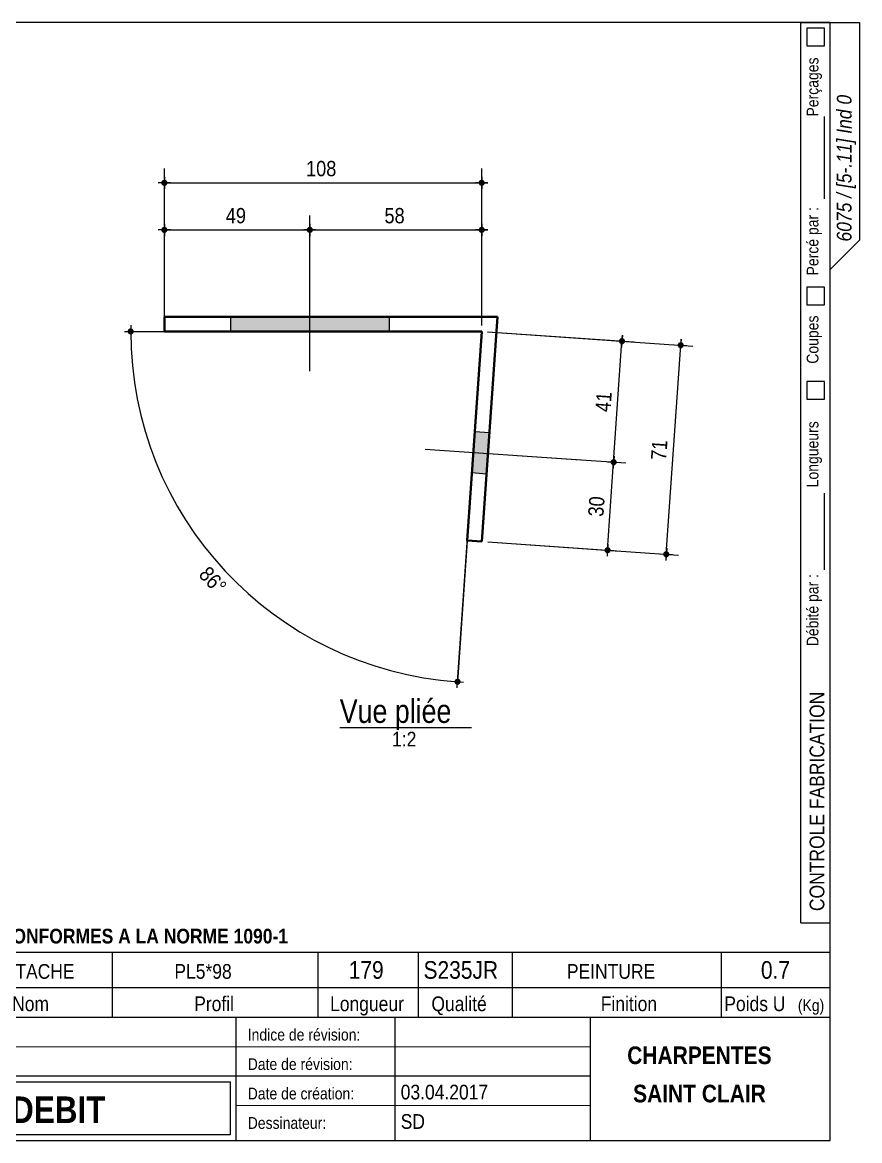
# Model space of a CAD drawing. Header units: millimetres. Extents: x 2 to 287, y 5 to 195.
# Drawn here: x 144.7 to 287, y 5 to 195 of the extents above; entities that cross this region are included whole.
import ezdxf

# ---------------------------------------------------------------- set-up
doc = ezdxf.new("R2010")
doc.units = ezdxf.units.MM
for name, color, linetype, lineweight in [('Autre type objet', 1, 'Continuous', 0), ('Boulon', 7, 'Continuous', 0), ('Cotation', 7, 'Continuous', 0), ('Feuille dessin', 5, 'Continuous', 0), ('Piece', 2, 'Continuous', 0)]:
    doc.layers.add(name, color=color, linetype=linetype, lineweight=lineweight)
doc.styles.add('ARIAL', font='ARIAL.TTF')
doc.styles.add('ARIAL_BOLD', font='ARIALBD.TTF')
doc.styles.add('ARIAL_ITALIC', font='ARIALI.TTF')
doc.styles.add('COMIC_SANS_MS', font='COMIC.TTF')

# ---------------------------------------------------------------- blocks, each defined once
blk = doc.blocks.new('*A4')
at = {"layer": 'Boulon'}
blk.add_hatch(color=256, dxfattribs=at).paths.add_polyline_path([(180.06, 142.49), (180.06, 144.99), (207.06, 144.99), (207.06, 142.49)], flags=17)
blk.add_hatch(color=256, dxfattribs=at).paths.add_polyline_path([(180.06, 142.49), (180.06, 144.99), (207.06, 144.99), (207.06, 142.49)], flags=17)
at = {"layer": 'Boulon', "linetype": 'Continuous', "lineweight": 0}
for p, q in [((193.56, 135.74), (193.56, 159.74)), ((193.56, 135.74), (193.56, 159.74)), ((180.06, 144.99), (180.06, 142.49)), ((180.06, 144.99), (180.06, 142.49)), ((207.06, 144.99), (207.06, 142.49)), ((207.06, 144.99), (207.06, 142.49))]:
    blk.add_line(p, q, dxfattribs=at)
blk = doc.blocks.new('*A5')
at = {"layer": 'Boulon'}
blk.add_hatch(color=256, dxfattribs=at).paths.add_polyline_path([(221.59, 125.42), (224.09, 125.25), (223.6, 118.26), (221.11, 118.44)], flags=17)
blk.add_hatch(color=256, dxfattribs=at).paths.add_polyline_path([(221.59, 125.42), (224.09, 125.25), (223.6, 118.26), (221.11, 118.44)], flags=17)
at = {"layer": 'Boulon', "linetype": 'Continuous', "lineweight": 0}
for p, q in [((224.09, 125.25), (221.59, 125.42)), ((224.09, 125.25), (221.59, 125.42)), ((213.18, 122.49), (239.62, 120.67)), ((213.18, 122.49), (239.62, 120.67)), ((223.6, 118.26), (221.11, 118.44)), ((223.6, 118.26), (221.11, 118.44))]:
    blk.add_line(p, q, dxfattribs=at)
blk = doc.blocks.new('*A6')
at = {"layer": 'Piece', "color": 2, "linetype": 'Continuous', "lineweight": 40}
for p, q in [((225.450473, 144.990249), (168.831592, 144.990249)), ((168.831592, 144.990249), (168.831592, 142.490249)), ((222.81162, 106.791935), (225.450473, 144.990249)), ((222.771807, 142.490249), (168.831592, 142.490249)), ((220.317565, 106.964232), (222.771807, 142.490249)), ((222.81162, 106.791935), (220.317565, 106.964232))]:
    blk.add_line(p, q, dxfattribs=at)
blk = doc.blocks.new('*A7')
at = {"layer": 'Feuille dessin', "linetype": 'Continuous', "lineweight": 0}
for p, q in [((282, 195), (5, 195)), ((5, 195), (5, 5)), ((282, 5), (282, 195)), ((5, 5), (282, 5))]:
    blk.add_line(p, q, dxfattribs=at)
at = {"layer": 'Feuille dessin', "style": 'ARIAL', "width": 0.85}
blk.add_text('Tekla Structures', height=2, rotation=90, dxfattribs=at).set_placement((4.5, 5.5))
blk = doc.blocks.new('*A9')
at = {"layer": 'Autre type objet', "linetype": 'Continuous', "lineweight": 0}
for p, q in [((277, 42), (277, 195)), ((277, 195), (287, 195)), ((278, 194), (278, 191)), ((281, 194), (278, 194)), ((281, 191), (281, 194)), ((282, 42), (282, 195)), ((287, 195), (287, 158)), ((278, 191), (281, 191)), ((281, 165), (281, 179)), ((287, 158), (282, 153)), ((278, 150), (278, 147)), ((281, 150), (278, 150)), ((281, 147), (281, 150)), ((278, 147), (281, 147)), ((278, 134), (278, 131)), ((281, 134), (278, 134)), ((281, 131), (281, 134)), ((278, 131), (281, 131)), ((281, 102), (281, 115)), ((277, 42), (282, 42))]:
    blk.add_line(p, q, dxfattribs=at)
at = {"layer": 'Autre type objet', "width": 0.85}
for s, height, style, p in [('Perçages', 2, 'ARIAL', (280, 179)), ('6075 / [5-.11] Ind 0', 2.5, 'ARIAL_ITALIC', (285.619109, 157.760245)), ('Percé par :', 2, 'ARIAL', (280, 152)), ('Coupes', 2, 'ARIAL', (280, 137)), ('Longueurs', 2, 'ARIAL', (280, 116)), ('Débité par :', 2, 'ARIAL', (280, 89)), ('CONTROLE FABRICATION', 2.5, 'ARIAL', (281, 44))]:
    blk.add_text(s, height=height, rotation=90, dxfattribs=dict(at, style=style)).set_placement(p)
blk = doc.blocks.new('*A10')
at = {"layer": 'Autre type objet', "linetype": 'Continuous', "lineweight": 0}
for p, q in [((92, 37), (282, 37)), ((92, 37), (92, 31)), ((92.51953, 36.5), (113.5, 36.5)), ((92.51953, 31.394341), (92.51953, 36.5)), ((113.5, 36.5), (113.5, 31.394341)), ((114.5, 31), (114.5, 37)), ((134.5, 31), (134.5, 37)), ((160, 31), (160, 37)), ((195, 31), (195, 37)), ((212, 31), (212, 37)), ((228, 31), (228, 37)), ((263.5, 31), (263.5, 37)), ((282, 31), (282, 37)), ((92, 31), (282, 31)), ((92, 31), (92, 5)), ((113.5, 31.394341), (92.51953, 31.394341)), ((114.5, 16), (114.5, 31)), ((134.5, 26), (134.5, 31)), ((160, 26), (160, 31)), ((195, 26), (195, 31)), ((212, 26), (212, 31)), ((228, 26), (228, 31)), ((263.5, 26), (263.5, 31)), ((282, 5), (282, 31)), ((92, 26), (282, 26)), ((181, 26), (181, 5)), ((208, 26), (208, 5)), ((241.262466, 5), (241.262466, 26)), ((92, 21), (241.327069, 20.935451)), ((92, 16), (181, 16)), ((181, 16), (241.297815, 16.021151)), ((93, 15), (180, 15)), ((93, 6), (93, 15)), ((180, 15), (180, 6)), ((181, 11), (241.217807, 10.969512)), ((180, 6), (93, 6)), ((92, 5), (282, 5))]:
    blk.add_line(p, q, dxfattribs=at)
at = {"layer": 'Autre type objet', "width": 0.85}
for s, height, style, p in [('TOLERANCES ESSENTIELLES CONFORMES A LA NORME 1090-1', 2.5, 'ARIAL_BOLD', (96.5, 38.5)), ('5-11', 3, 'ARIAL_BOLD', (98.285724, 32.540141)), ('3', 3, 'ARIAL', (120.389893, 32.5)), ('ATTACHE', 2.5, 'ARIAL', (139.718018, 32.5)), ('PL5*98', 2.5, 'ARIAL', (170.537964, 32.5)), ('179', 3, 'ARIAL', (200.165771, 32.5)), ('S235JR', 3, 'ARIAL', (212.880127, 32.5)), ('PEINTURE', 2.5, 'ARIAL', (237.24646, 32.5)), ('0.7', 3, 'ARIAL', (270.222412, 32.5)), ('Repère', 2.5, 'ARIAL', (96.112978, 27)), ('Qté', 2.5, 'ARIAL', (119, 27)), ('Nom', 2.5, 'ARIAL', (142.961426, 27)), ('Profil', 2.5, 'ARIAL', (173.903564, 27)), ('Longueur', 2.5, 'ARIAL', (197, 27)), ('Qualité', 2.5, 'ARIAL', (214.218018, 27)), ('Finition', 2.5, 'ARIAL', (243, 27)), ('Poids U', 2.5, 'ARIAL', (264, 27)), ('(Kg)', 2, 'ARIAL', (276.5, 27)), ('6075', 3.5, 'ARIAL', (115.5, 22)), ('N° Affaire:', 2, 'ARIAL', (93.640566, 22)), ('Indice de révision:', 2, 'ARIAL', (183, 22)), ('CHARPENTES', 3, 'ARIAL_BOLD', (247.5, 18)), ('Nom Affaire:', 2, 'ARIAL', (93.640566, 17.5)), ('GHD Bât N', 3.5, 'ARIAL', (115.5, 17)), ('Date de révision:', 2, 'ARIAL', (183, 17)), ('Date de création:', 2, 'ARIAL', (183, 12)), ('03.04.2017', 2.5, 'ARIAL', (209, 12)), ('SAINT CLAIR', 3, 'ARIAL_BOLD', (248.5, 11.5)), ('CROQUIS   DE  DEBIT', 4.5, 'ARIAL_BOLD', (103, 8)), ('SD', 2.5, 'ARIAL', (209, 7)), ('Dessinateur:', 2, 'ARIAL', (183, 7))]:
    blk.add_text(s, height=height, dxfattribs=dict(at, style=style)).set_placement(p)
blk = doc.blocks.new('*A25')
at = {"layer": 'Cotation'}
for points in [[(163.09, 141.97), (163.06, 141.97), (163.03, 141.98), (163.01, 141.98), (162.98, 141.99), (162.96, 141.99), (162.94, 142), (162.91, 142.01), (162.89, 142.02), (162.87, 142.03), (162.84, 142.04), (162.82, 142.06), (162.8, 142.07), (162.78, 142.09), (162.76, 142.1), (162.74, 142.12), (162.73, 142.14), (162.71, 142.16), (162.69, 142.18), (162.68, 142.2), (162.67, 142.22), (162.65, 142.25), (162.64, 142.27), (162.63, 142.29), (162.62, 142.32), (162.61, 142.34), (162.61, 142.36), (162.6, 142.39), (162.6, 142.41), (162.59, 142.44), (162.59, 142.46), (162.59, 142.49), (162.59, 142.52), (162.59, 142.54), (162.6, 142.57), (162.6, 142.59), (162.61, 142.62), (162.61, 142.64), (162.62, 142.67), (162.63, 142.69), (162.64, 142.71), (162.65, 142.74), (162.67, 142.76), (162.68, 142.78), (162.69, 142.8), (162.71, 142.82), (162.73, 142.84), (162.74, 142.86), (162.76, 142.88), (162.78, 142.89), (162.8, 142.91), (162.82, 142.92), (162.84, 142.94), (162.87, 142.95), (162.89, 142.96), (162.91, 142.97), (162.94, 142.98), (162.96, 142.99), (162.98, 142.99), (163.01, 143), (163.03, 143), (163.06, 143.01), (163.09, 143.01), (163.11, 143.01), (163.14, 143.01), (163.16, 143.01), (163.19, 143), (163.21, 143), (163.24, 142.99), (163.26, 142.99), (163.29, 142.98), (163.31, 142.97), (163.33, 142.96), (163.36, 142.95), (163.38, 142.94), (163.4, 142.92), (163.42, 142.91), (163.44, 142.89), (163.46, 142.88), (163.48, 142.86), (163.5, 142.84), (163.51, 142.82), (163.53, 142.8), (163.54, 142.78), (163.56, 142.76), (163.57, 142.74), (163.58, 142.71), (163.59, 142.69), (163.6, 142.67), (163.61, 142.64), (163.62, 142.62), (163.62, 142.59), (163.63, 142.57), (163.63, 142.54), (163.63, 142.52), (163.63, 142.49), (163.63, 142.46), (163.63, 142.44), (163.63, 142.41), (163.62, 142.39), (163.62, 142.36), (163.61, 142.34), (163.6, 142.32), (163.59, 142.29), (163.58, 142.27), (163.57, 142.25), (163.56, 142.22), (163.54, 142.2), (163.53, 142.18), (163.51, 142.16), (163.5, 142.14), (163.48, 142.12), (163.46, 142.1), (163.44, 142.09), (163.42, 142.07), (163.4, 142.06), (163.38, 142.04), (163.36, 142.03), (163.33, 142.02), (163.31, 142.01), (163.29, 142), (163.26, 141.99), (163.24, 141.99), (163.21, 141.98), (163.19, 141.98), (163.16, 141.97), (163.14, 141.97), (163.11, 141.97)], [(218.63, 82.45), (218.61, 82.45), (218.58, 82.46), (218.56, 82.46), (218.53, 82.47), (218.51, 82.47), (218.48, 82.48), (218.46, 82.49), (218.44, 82.5), (218.41, 82.51), (218.39, 82.53), (218.37, 82.54), (218.35, 82.55), (218.33, 82.57), (218.31, 82.59), (218.29, 82.6), (218.27, 82.62), (218.26, 82.64), (218.24, 82.66), (218.23, 82.68), (218.21, 82.7), (218.2, 82.73), (218.19, 82.75), (218.18, 82.77), (218.17, 82.8), (218.16, 82.82), (218.16, 82.85), (218.15, 82.87), (218.15, 82.9), (218.14, 82.92), (218.14, 82.95), (218.14, 82.97), (218.14, 83), (218.14, 83.02), (218.15, 83.05), (218.15, 83.07), (218.16, 83.1), (218.16, 83.12), (218.17, 83.15), (218.18, 83.17), (218.19, 83.19), (218.2, 83.22), (218.21, 83.24), (218.23, 83.26), (218.24, 83.28), (218.26, 83.3), (218.27, 83.32), (218.29, 83.34), (218.31, 83.36), (218.33, 83.37), (218.35, 83.39), (218.37, 83.4), (218.39, 83.42), (218.41, 83.43), (218.44, 83.44), (218.46, 83.45), (218.48, 83.46), (218.51, 83.47), (218.53, 83.48), (218.56, 83.48), (218.58, 83.49), (218.61, 83.49), (218.63, 83.49), (218.66, 83.49), (218.69, 83.49), (218.71, 83.49), (218.74, 83.49), (218.76, 83.48), (218.79, 83.48), (218.81, 83.47), (218.84, 83.46), (218.86, 83.45), (218.88, 83.44), (218.91, 83.43), (218.93, 83.42), (218.95, 83.4), (218.97, 83.39), (218.99, 83.37), (219.01, 83.36), (219.03, 83.34), (219.05, 83.32), (219.06, 83.3), (219.08, 83.28), (219.09, 83.26), (219.11, 83.24), (219.12, 83.22), (219.13, 83.19), (219.14, 83.17), (219.15, 83.15), (219.16, 83.12), (219.16, 83.1), (219.17, 83.07), (219.17, 83.05), (219.18, 83.02), (219.18, 83), (219.18, 82.97), (219.18, 82.95), (219.18, 82.92), (219.17, 82.9), (219.17, 82.87), (219.16, 82.85), (219.16, 82.82), (219.15, 82.8), (219.14, 82.77), (219.13, 82.75), (219.12, 82.73), (219.11, 82.7), (219.09, 82.68), (219.08, 82.66), (219.06, 82.64), (219.05, 82.62), (219.03, 82.6), (219.01, 82.59), (218.99, 82.57), (218.97, 82.55), (218.95, 82.54), (218.93, 82.53), (218.91, 82.51), (218.88, 82.5), (218.86, 82.49), (218.84, 82.48), (218.81, 82.47), (218.79, 82.47), (218.76, 82.46), (218.74, 82.46), (218.71, 82.45), (218.69, 82.45), (218.66, 82.45)]]:
    blk.add_hatch(color=256, dxfattribs=at).paths.add_polyline_path(points, flags=17)
at = {"layer": 'Cotation', "linetype": 'Continuous', "lineweight": 0}
for p, q in [((163.11, 143.53), (163.11, 141.45)), ((162.07, 142.49), (164.15, 142.49)), ((163.11, 142.49), (222.77, 142.49)), ((218.66, 82.97), (222.77, 142.49)), ((222.7, 141.49), (218.66, 82.97)), ((218.59, 81.93), (218.73, 84.01)), ((217.62, 83.04), (219.7, 82.9))]:
    blk.add_line(p, q, dxfattribs=at)
blk.add_arc((222.77, 142.49), 59.66, 180, 266.0481, dxfattribs=at)
at = {"layer": 'Cotation'}
for p in [(163.11, 142.49), (218.66, 82.97)]:
    blk.add_point(p, dxfattribs=at)
at = {"layer": 'Cotation', "style": 'ARIAL', "width": 0.85}
blk.add_text('86°', height=2.6, rotation=-46.9768, dxfattribs=at).set_placement((174.52, 101.04))
blk = doc.blocks.new('*A26')
at = {"layer": 'Cotation'}
for points in [[(256.56, 139.63), (256.54, 139.64), (256.51, 139.64), (256.49, 139.64), (256.46, 139.65), (256.44, 139.66), (256.41, 139.66), (256.39, 139.67), (256.37, 139.68), (256.34, 139.7), (256.32, 139.71), (256.3, 139.72), (256.28, 139.74), (256.26, 139.75), (256.24, 139.77), (256.22, 139.79), (256.2, 139.8), (256.19, 139.82), (256.17, 139.84), (256.16, 139.87), (256.14, 139.89), (256.13, 139.91), (256.12, 139.93), (256.11, 139.96), (256.1, 139.98), (256.09, 140), (256.08, 140.03), (256.08, 140.05), (256.07, 140.08), (256.07, 140.1), (256.07, 140.13), (256.07, 140.15), (256.07, 140.18), (256.07, 140.21), (256.07, 140.23), (256.08, 140.26), (256.08, 140.28), (256.09, 140.3), (256.1, 140.33), (256.11, 140.35), (256.12, 140.38), (256.13, 140.4), (256.14, 140.42), (256.16, 140.44), (256.17, 140.46), (256.19, 140.48), (256.2, 140.5), (256.22, 140.52), (256.24, 140.54), (256.26, 140.56), (256.28, 140.57), (256.3, 140.59), (256.32, 140.6), (256.34, 140.61), (256.37, 140.62), (256.39, 140.63), (256.41, 140.64), (256.44, 140.65), (256.46, 140.66), (256.49, 140.66), (256.51, 140.67), (256.54, 140.67), (256.56, 140.67), (256.59, 140.67), (256.61, 140.67), (256.64, 140.67), (256.67, 140.67), (256.69, 140.66), (256.72, 140.66), (256.74, 140.65), (256.76, 140.64), (256.79, 140.63), (256.81, 140.62), (256.83, 140.61), (256.86, 140.6), (256.88, 140.59), (256.9, 140.57), (256.92, 140.56), (256.94, 140.54), (256.96, 140.52), (256.97, 140.5), (256.99, 140.48), (257.01, 140.46), (257.02, 140.44), (257.04, 140.42), (257.05, 140.4), (257.06, 140.38), (257.07, 140.35), (257.08, 140.33), (257.09, 140.3), (257.09, 140.28), (257.1, 140.26), (257.1, 140.23), (257.11, 140.21), (257.11, 140.18), (257.11, 140.15), (257.11, 140.13), (257.11, 140.1), (257.1, 140.08), (257.1, 140.05), (257.09, 140.03), (257.09, 140), (257.08, 139.98), (257.07, 139.96), (257.06, 139.93), (257.05, 139.91), (257.04, 139.89), (257.02, 139.87), (257.01, 139.84), (256.99, 139.82), (256.97, 139.8), (256.96, 139.79), (256.94, 139.77), (256.92, 139.75), (256.9, 139.74), (256.88, 139.72), (256.86, 139.71), (256.83, 139.7), (256.81, 139.68), (256.79, 139.67), (256.76, 139.66), (256.74, 139.66), (256.72, 139.65), (256.69, 139.64), (256.67, 139.64), (256.64, 139.64), (256.61, 139.63), (256.59, 139.63)], [(254.11, 104.11), (254.08, 104.11), (254.06, 104.11), (254.03, 104.12), (254.01, 104.12), (253.98, 104.13), (253.96, 104.14), (253.94, 104.15), (253.91, 104.16), (253.89, 104.17), (253.87, 104.18), (253.85, 104.2), (253.83, 104.21), (253.81, 104.23), (253.79, 104.24), (253.77, 104.26), (253.75, 104.28), (253.73, 104.3), (253.72, 104.32), (253.7, 104.34), (253.69, 104.36), (253.68, 104.38), (253.66, 104.41), (253.65, 104.43), (253.65, 104.45), (253.64, 104.48), (253.63, 104.5), (253.63, 104.53), (253.62, 104.55), (253.62, 104.58), (253.62, 104.6), (253.62, 104.63), (253.62, 104.65), (253.62, 104.68), (253.62, 104.7), (253.63, 104.73), (253.63, 104.75), (253.64, 104.78), (253.65, 104.8), (253.65, 104.83), (253.66, 104.85), (253.68, 104.87), (253.69, 104.9), (253.7, 104.92), (253.72, 104.94), (253.73, 104.96), (253.75, 104.98), (253.77, 105), (253.79, 105.01), (253.81, 105.03), (253.83, 105.05), (253.85, 105.06), (253.87, 105.07), (253.89, 105.09), (253.91, 105.1), (253.94, 105.11), (253.96, 105.12), (253.98, 105.13), (254.01, 105.13), (254.03, 105.14), (254.06, 105.14), (254.08, 105.15), (254.11, 105.15), (254.14, 105.15), (254.16, 105.15), (254.19, 105.15), (254.21, 105.14), (254.24, 105.14), (254.26, 105.13), (254.29, 105.13), (254.31, 105.12), (254.33, 105.11), (254.36, 105.1), (254.38, 105.09), (254.4, 105.07), (254.42, 105.06), (254.44, 105.05), (254.46, 105.03), (254.48, 105.01), (254.5, 105), (254.52, 104.98), (254.54, 104.96), (254.55, 104.94), (254.57, 104.92), (254.58, 104.9), (254.59, 104.87), (254.61, 104.85), (254.62, 104.83), (254.62, 104.8), (254.63, 104.78), (254.64, 104.75), (254.65, 104.73), (254.65, 104.7), (254.65, 104.68), (254.65, 104.65), (254.66, 104.63), (254.65, 104.6), (254.65, 104.58), (254.65, 104.55), (254.65, 104.53), (254.64, 104.5), (254.63, 104.48), (254.62, 104.45), (254.62, 104.43), (254.61, 104.41), (254.59, 104.38), (254.58, 104.36), (254.57, 104.34), (254.55, 104.32), (254.54, 104.3), (254.52, 104.28), (254.5, 104.26), (254.48, 104.24), (254.46, 104.23), (254.44, 104.21), (254.42, 104.2), (254.4, 104.18), (254.38, 104.17), (254.36, 104.16), (254.33, 104.15), (254.31, 104.14), (254.29, 104.13), (254.26, 104.12), (254.24, 104.12), (254.21, 104.11), (254.19, 104.11), (254.16, 104.11), (254.14, 104.11)]]:
    blk.add_hatch(color=256, dxfattribs=at).paths.add_polyline_path(points, flags=17)
at = {"layer": 'Cotation', "linetype": 'Continuous', "lineweight": 0}
for p, q in [((223.77, 142.42), (258.66, 140.01)), ((256.66, 141.19), (256.52, 139.12)), ((256.59, 140.15), (256.66, 141.19)), ((254.14, 104.63), (256.59, 140.15)), ((255.55, 140.23), (257.63, 140.08)), ((223.81, 106.72), (256.21, 104.48)), ((253.1, 104.7), (255.17, 104.56)), ((254.21, 105.67), (254.06, 103.59)), ((254.14, 104.63), (254.06, 103.59))]:
    blk.add_line(p, q, dxfattribs=at)
at = {"layer": 'Cotation'}
for p in [(256.59, 140.15), (254.14, 104.63)]:
    blk.add_point(p, dxfattribs=at)
at = {"layer": 'Cotation', "style": 'ARIAL', "width": 0.85}
blk.add_text('71', height=2.6, rotation=86.0468, dxfattribs=at).set_placement((254.11, 120.54))
blk = doc.blocks.new('*A27')
at = {"layer": 'Cotation'}
for points in [[(245.17, 119.76), (245.14, 119.76), (245.12, 119.77), (245.09, 119.77), (245.07, 119.78), (245.04, 119.78), (245.02, 119.79), (244.99, 119.8), (244.97, 119.81), (244.95, 119.82), (244.93, 119.83), (244.9, 119.85), (244.88, 119.86), (244.86, 119.88), (244.84, 119.9), (244.82, 119.91), (244.81, 119.93), (244.79, 119.95), (244.77, 119.97), (244.76, 119.99), (244.75, 120.01), (244.73, 120.04), (244.72, 120.06), (244.71, 120.08), (244.7, 120.11), (244.69, 120.13), (244.69, 120.15), (244.68, 120.18), (244.68, 120.2), (244.68, 120.23), (244.67, 120.25), (244.67, 120.28), (244.67, 120.31), (244.68, 120.33), (244.68, 120.36), (244.68, 120.38), (244.69, 120.41), (244.69, 120.43), (244.7, 120.46), (244.71, 120.48), (244.72, 120.5), (244.73, 120.53), (244.75, 120.55), (244.76, 120.57), (244.77, 120.59), (244.79, 120.61), (244.81, 120.63), (244.82, 120.65), (244.84, 120.67), (244.86, 120.68), (244.88, 120.7), (244.9, 120.71), (244.93, 120.73), (244.95, 120.74), (244.97, 120.75), (244.99, 120.76), (245.02, 120.77), (245.04, 120.78), (245.07, 120.78), (245.09, 120.79), (245.12, 120.79), (245.14, 120.8), (245.17, 120.8), (245.19, 120.8), (245.22, 120.8), (245.24, 120.8), (245.27, 120.79), (245.29, 120.79), (245.32, 120.78), (245.34, 120.78), (245.37, 120.77), (245.39, 120.76), (245.41, 120.75), (245.44, 120.74), (245.46, 120.73), (245.48, 120.71), (245.5, 120.7), (245.52, 120.68), (245.54, 120.67), (245.56, 120.65), (245.58, 120.63), (245.59, 120.61), (245.61, 120.59), (245.62, 120.57), (245.64, 120.55), (245.65, 120.53), (245.66, 120.5), (245.67, 120.48), (245.68, 120.46), (245.69, 120.43), (245.7, 120.41), (245.7, 120.38), (245.71, 120.36), (245.71, 120.33), (245.71, 120.31), (245.71, 120.28), (245.71, 120.25), (245.71, 120.23), (245.71, 120.2), (245.7, 120.18), (245.7, 120.15), (245.69, 120.13), (245.68, 120.11), (245.67, 120.08), (245.66, 120.06), (245.65, 120.04), (245.64, 120.01), (245.62, 119.99), (245.61, 119.97), (245.59, 119.95), (245.58, 119.93), (245.56, 119.91), (245.54, 119.9), (245.52, 119.88), (245.5, 119.86), (245.48, 119.85), (245.46, 119.83), (245.44, 119.82), (245.41, 119.81), (245.39, 119.8), (245.37, 119.79), (245.34, 119.78), (245.32, 119.78), (245.29, 119.77), (245.27, 119.77), (245.24, 119.76), (245.22, 119.76), (245.19, 119.76)], [(244.13, 104.8), (244.11, 104.8), (244.08, 104.8), (244.06, 104.81), (244.03, 104.81), (244.01, 104.82), (243.98, 104.83), (243.96, 104.84), (243.94, 104.85), (243.91, 104.86), (243.89, 104.87), (243.87, 104.88), (243.85, 104.9), (243.83, 104.92), (243.81, 104.93), (243.79, 104.95), (243.77, 104.97), (243.76, 104.99), (243.74, 105.01), (243.73, 105.03), (243.71, 105.05), (243.7, 105.07), (243.69, 105.09), (243.68, 105.12), (243.67, 105.14), (243.66, 105.17), (243.65, 105.19), (243.65, 105.22), (243.64, 105.24), (243.64, 105.27), (243.64, 105.29), (243.64, 105.32), (243.64, 105.34), (243.64, 105.37), (243.64, 105.39), (243.65, 105.42), (243.65, 105.44), (243.66, 105.47), (243.67, 105.49), (243.68, 105.52), (243.69, 105.54), (243.7, 105.56), (243.71, 105.58), (243.73, 105.61), (243.74, 105.63), (243.76, 105.65), (243.77, 105.67), (243.79, 105.68), (243.81, 105.7), (243.83, 105.72), (243.85, 105.73), (243.87, 105.75), (243.89, 105.76), (243.91, 105.78), (243.94, 105.79), (243.96, 105.8), (243.98, 105.81), (244.01, 105.81), (244.03, 105.82), (244.06, 105.83), (244.08, 105.83), (244.11, 105.83), (244.13, 105.84), (244.16, 105.84), (244.18, 105.84), (244.21, 105.83), (244.24, 105.83), (244.26, 105.83), (244.29, 105.82), (244.31, 105.81), (244.33, 105.81), (244.36, 105.8), (244.38, 105.79), (244.4, 105.78), (244.43, 105.76), (244.45, 105.75), (244.47, 105.73), (244.49, 105.72), (244.51, 105.7), (244.53, 105.68), (244.54, 105.67), (244.56, 105.65), (244.58, 105.63), (244.59, 105.61), (244.6, 105.58), (244.62, 105.56), (244.63, 105.54), (244.64, 105.52), (244.65, 105.49), (244.66, 105.47), (244.66, 105.44), (244.67, 105.42), (244.67, 105.39), (244.68, 105.37), (244.68, 105.34), (244.68, 105.32), (244.68, 105.29), (244.68, 105.27), (244.67, 105.24), (244.67, 105.22), (244.66, 105.19), (244.66, 105.17), (244.65, 105.14), (244.64, 105.12), (244.63, 105.09), (244.62, 105.07), (244.6, 105.05), (244.59, 105.03), (244.58, 105.01), (244.56, 104.99), (244.54, 104.97), (244.53, 104.95), (244.51, 104.93), (244.49, 104.92), (244.47, 104.9), (244.45, 104.88), (244.43, 104.87), (244.4, 104.86), (244.38, 104.85), (244.36, 104.84), (244.33, 104.83), (244.31, 104.82), (244.29, 104.81), (244.26, 104.81), (244.24, 104.8), (244.21, 104.8), (244.18, 104.8), (244.16, 104.8)]]:
    blk.add_hatch(color=256, dxfattribs=at).paths.add_polyline_path(points, flags=17)
at = {"layer": 'Cotation', "linetype": 'Continuous', "lineweight": 0}
for p, q in [((228.82, 121.41), (247.27, 120.14)), ((244.16, 120.35), (246.23, 120.21)), ((244.16, 105.32), (245.19, 120.28)), ((245.26, 121.32), (245.12, 119.24)), ((245.19, 120.28), (245.26, 121.32)), ((223.81, 106.72), (246.23, 105.17)), ((243.12, 105.39), (245.2, 105.25)), ((244.23, 106.35), (244.09, 104.28)), ((244.16, 105.32), (244.09, 104.28))]:
    blk.add_line(p, q, dxfattribs=at)
at = {"layer": 'Cotation'}
for p in [(245.19, 120.28), (244.16, 105.32)]:
    blk.add_point(p, dxfattribs=at)
at = {"layer": 'Cotation', "style": 'ARIAL', "width": 0.85}
blk.add_text('30', height=2.6, rotation=86.0468, dxfattribs=at).set_placement((243.43, 110.95))
blk = doc.blocks.new('*A28')
at = {"layer": 'Cotation'}
for points in [[(246.59, 140.32), (246.56, 140.33), (246.54, 140.33), (246.51, 140.33), (246.49, 140.34), (246.46, 140.35), (246.44, 140.35), (246.41, 140.36), (246.39, 140.37), (246.37, 140.38), (246.35, 140.4), (246.32, 140.41), (246.3, 140.43), (246.28, 140.44), (246.26, 140.46), (246.25, 140.48), (246.23, 140.49), (246.21, 140.51), (246.2, 140.53), (246.18, 140.55), (246.17, 140.58), (246.15, 140.6), (246.14, 140.62), (246.13, 140.64), (246.12, 140.67), (246.12, 140.69), (246.11, 140.72), (246.1, 140.74), (246.1, 140.77), (246.1, 140.79), (246.09, 140.82), (246.09, 140.84), (246.09, 140.87), (246.1, 140.89), (246.1, 140.92), (246.1, 140.94), (246.11, 140.97), (246.12, 140.99), (246.12, 141.02), (246.13, 141.04), (246.14, 141.07), (246.15, 141.09), (246.17, 141.11), (246.18, 141.13), (246.2, 141.15), (246.21, 141.17), (246.23, 141.19), (246.25, 141.21), (246.26, 141.23), (246.28, 141.25), (246.3, 141.26), (246.32, 141.28), (246.35, 141.29), (246.37, 141.3), (246.39, 141.31), (246.41, 141.32), (246.44, 141.33), (246.46, 141.34), (246.49, 141.35), (246.51, 141.35), (246.54, 141.36), (246.56, 141.36), (246.59, 141.36), (246.61, 141.36), (246.64, 141.36), (246.66, 141.36), (246.69, 141.36), (246.71, 141.35), (246.74, 141.35), (246.76, 141.34), (246.79, 141.33), (246.81, 141.32), (246.84, 141.31), (246.86, 141.3), (246.88, 141.29), (246.9, 141.28), (246.92, 141.26), (246.94, 141.25), (246.96, 141.23), (246.98, 141.21), (247, 141.19), (247.02, 141.17), (247.03, 141.15), (247.05, 141.13), (247.06, 141.11), (247.07, 141.09), (247.08, 141.07), (247.09, 141.04), (247.1, 141.02), (247.11, 140.99), (247.12, 140.97), (247.12, 140.94), (247.13, 140.92), (247.13, 140.89), (247.13, 140.87), (247.13, 140.84), (247.13, 140.82), (247.13, 140.79), (247.13, 140.77), (247.12, 140.74), (247.12, 140.72), (247.11, 140.69), (247.1, 140.67), (247.09, 140.64), (247.08, 140.62), (247.07, 140.6), (247.06, 140.58), (247.05, 140.55), (247.03, 140.53), (247.02, 140.51), (247, 140.49), (246.98, 140.48), (246.96, 140.46), (246.94, 140.44), (246.92, 140.43), (246.9, 140.41), (246.88, 140.4), (246.86, 140.38), (246.84, 140.37), (246.81, 140.36), (246.79, 140.35), (246.76, 140.35), (246.74, 140.34), (246.71, 140.33), (246.69, 140.33), (246.66, 140.33), (246.64, 140.32), (246.61, 140.32)], [(245.17, 119.76), (245.14, 119.76), (245.12, 119.77), (245.09, 119.77), (245.07, 119.78), (245.04, 119.78), (245.02, 119.79), (244.99, 119.8), (244.97, 119.81), (244.95, 119.82), (244.93, 119.83), (244.9, 119.85), (244.88, 119.86), (244.86, 119.88), (244.84, 119.9), (244.82, 119.91), (244.81, 119.93), (244.79, 119.95), (244.77, 119.97), (244.76, 119.99), (244.75, 120.01), (244.73, 120.04), (244.72, 120.06), (244.71, 120.08), (244.7, 120.11), (244.69, 120.13), (244.69, 120.15), (244.68, 120.18), (244.68, 120.2), (244.68, 120.23), (244.67, 120.25), (244.67, 120.28), (244.67, 120.31), (244.68, 120.33), (244.68, 120.36), (244.68, 120.38), (244.69, 120.41), (244.69, 120.43), (244.7, 120.46), (244.71, 120.48), (244.72, 120.5), (244.73, 120.53), (244.75, 120.55), (244.76, 120.57), (244.77, 120.59), (244.79, 120.61), (244.81, 120.63), (244.82, 120.65), (244.84, 120.67), (244.86, 120.68), (244.88, 120.7), (244.9, 120.71), (244.93, 120.73), (244.95, 120.74), (244.97, 120.75), (244.99, 120.76), (245.02, 120.77), (245.04, 120.78), (245.07, 120.78), (245.09, 120.79), (245.12, 120.79), (245.14, 120.8), (245.17, 120.8), (245.19, 120.8), (245.22, 120.8), (245.24, 120.8), (245.27, 120.79), (245.29, 120.79), (245.32, 120.78), (245.34, 120.78), (245.37, 120.77), (245.39, 120.76), (245.41, 120.75), (245.44, 120.74), (245.46, 120.73), (245.48, 120.71), (245.5, 120.7), (245.52, 120.68), (245.54, 120.67), (245.56, 120.65), (245.58, 120.63), (245.59, 120.61), (245.61, 120.59), (245.62, 120.57), (245.64, 120.55), (245.65, 120.53), (245.66, 120.5), (245.67, 120.48), (245.68, 120.46), (245.69, 120.43), (245.7, 120.41), (245.7, 120.38), (245.71, 120.36), (245.71, 120.33), (245.71, 120.31), (245.71, 120.28), (245.71, 120.25), (245.71, 120.23), (245.71, 120.2), (245.7, 120.18), (245.7, 120.15), (245.69, 120.13), (245.68, 120.11), (245.67, 120.08), (245.66, 120.06), (245.65, 120.04), (245.64, 120.01), (245.62, 119.99), (245.61, 119.97), (245.59, 119.95), (245.58, 119.93), (245.56, 119.91), (245.54, 119.9), (245.52, 119.88), (245.5, 119.86), (245.48, 119.85), (245.46, 119.83), (245.44, 119.82), (245.41, 119.81), (245.39, 119.8), (245.37, 119.79), (245.34, 119.78), (245.32, 119.78), (245.29, 119.77), (245.27, 119.77), (245.24, 119.76), (245.22, 119.76), (245.19, 119.76)]]:
    blk.add_hatch(color=256, dxfattribs=at).paths.add_polyline_path(points, flags=17)
at = {"layer": 'Cotation', "linetype": 'Continuous', "lineweight": 0}
for p, q in [((223.77, 142.42), (248.69, 140.7)), ((245.19, 120.28), (246.61, 140.84)), ((245.58, 140.91), (247.65, 140.77)), ((246.68, 141.88), (246.54, 139.81)), ((246.61, 140.84), (246.68, 141.88)), ((228.82, 121.41), (247.27, 120.14)), ((244.16, 120.35), (246.23, 120.21)), ((245.26, 121.32), (245.12, 119.24)), ((245.19, 120.28), (245.12, 119.24))]:
    blk.add_line(p, q, dxfattribs=at)
at = {"layer": 'Cotation'}
for p in [(246.61, 140.84), (245.19, 120.28)]:
    blk.add_point(p, dxfattribs=at)
at = {"layer": 'Cotation', "style": 'ARIAL', "width": 0.85}
blk.add_text('41', height=2.6, rotation=86.0468, dxfattribs=at).set_placement((244.65, 128.72))
blk = doc.blocks.new('*A29')
at = {"layer": 'Cotation'}
for points in [[(168.81, 167.22), (168.78, 167.22), (168.76, 167.23), (168.73, 167.23), (168.71, 167.24), (168.68, 167.24), (168.66, 167.25), (168.63, 167.26), (168.61, 167.27), (168.59, 167.28), (168.56, 167.29), (168.54, 167.31), (168.52, 167.32), (168.5, 167.34), (168.48, 167.35), (168.46, 167.37), (168.45, 167.39), (168.43, 167.41), (168.41, 167.43), (168.4, 167.45), (168.39, 167.47), (168.37, 167.5), (168.36, 167.52), (168.35, 167.54), (168.34, 167.57), (168.33, 167.59), (168.33, 167.61), (168.32, 167.64), (168.32, 167.66), (168.31, 167.69), (168.31, 167.71), (168.31, 167.74), (168.31, 167.77), (168.31, 167.79), (168.32, 167.82), (168.32, 167.84), (168.33, 167.87), (168.33, 167.89), (168.34, 167.92), (168.35, 167.94), (168.36, 167.96), (168.37, 167.99), (168.39, 168.01), (168.4, 168.03), (168.41, 168.05), (168.43, 168.07), (168.45, 168.09), (168.46, 168.11), (168.48, 168.13), (168.5, 168.14), (168.52, 168.16), (168.54, 168.17), (168.56, 168.19), (168.59, 168.2), (168.61, 168.21), (168.63, 168.22), (168.66, 168.23), (168.68, 168.24), (168.71, 168.24), (168.73, 168.25), (168.76, 168.25), (168.78, 168.26), (168.81, 168.26), (168.83, 168.26), (168.86, 168.26), (168.88, 168.26), (168.91, 168.25), (168.93, 168.25), (168.96, 168.24), (168.98, 168.24), (169.01, 168.23), (169.03, 168.22), (169.05, 168.21), (169.08, 168.2), (169.1, 168.19), (169.12, 168.17), (169.14, 168.16), (169.16, 168.14), (169.18, 168.13), (169.2, 168.11), (169.22, 168.09), (169.23, 168.07), (169.25, 168.05), (169.26, 168.03), (169.28, 168.01), (169.29, 167.99), (169.3, 167.96), (169.31, 167.94), (169.32, 167.92), (169.33, 167.89), (169.34, 167.87), (169.34, 167.84), (169.35, 167.82), (169.35, 167.79), (169.35, 167.77), (169.35, 167.74), (169.35, 167.71), (169.35, 167.69), (169.35, 167.66), (169.34, 167.64), (169.34, 167.61), (169.33, 167.59), (169.32, 167.57), (169.31, 167.54), (169.3, 167.52), (169.29, 167.5), (169.28, 167.47), (169.26, 167.45), (169.25, 167.43), (169.23, 167.41), (169.22, 167.39), (169.2, 167.37), (169.18, 167.35), (169.16, 167.34), (169.14, 167.32), (169.12, 167.31), (169.1, 167.29), (169.08, 167.28), (169.05, 167.27), (169.03, 167.26), (169.01, 167.25), (168.98, 167.24), (168.96, 167.24), (168.93, 167.23), (168.91, 167.23), (168.88, 167.22), (168.86, 167.22), (168.83, 167.22)], [(222.75, 167.22), (222.72, 167.22), (222.7, 167.23), (222.67, 167.23), (222.65, 167.24), (222.62, 167.24), (222.6, 167.25), (222.57, 167.26), (222.55, 167.27), (222.53, 167.28), (222.5, 167.29), (222.48, 167.31), (222.46, 167.32), (222.44, 167.34), (222.42, 167.35), (222.4, 167.37), (222.39, 167.39), (222.37, 167.41), (222.35, 167.43), (222.34, 167.45), (222.33, 167.47), (222.31, 167.5), (222.3, 167.52), (222.29, 167.54), (222.28, 167.57), (222.27, 167.59), (222.27, 167.61), (222.26, 167.64), (222.26, 167.66), (222.25, 167.69), (222.25, 167.71), (222.25, 167.74), (222.25, 167.77), (222.25, 167.79), (222.26, 167.82), (222.26, 167.84), (222.27, 167.87), (222.27, 167.89), (222.28, 167.92), (222.29, 167.94), (222.3, 167.96), (222.31, 167.99), (222.33, 168.01), (222.34, 168.03), (222.35, 168.05), (222.37, 168.07), (222.39, 168.09), (222.4, 168.11), (222.42, 168.13), (222.44, 168.14), (222.46, 168.16), (222.48, 168.17), (222.5, 168.19), (222.53, 168.2), (222.55, 168.21), (222.57, 168.22), (222.6, 168.23), (222.62, 168.24), (222.65, 168.24), (222.67, 168.25), (222.7, 168.25), (222.72, 168.26), (222.75, 168.26), (222.77, 168.26), (222.8, 168.26), (222.82, 168.26), (222.85, 168.25), (222.87, 168.25), (222.9, 168.24), (222.92, 168.24), (222.95, 168.23), (222.97, 168.22), (222.99, 168.21), (223.02, 168.2), (223.04, 168.19), (223.06, 168.17), (223.08, 168.16), (223.1, 168.14), (223.12, 168.13), (223.14, 168.11), (223.16, 168.09), (223.17, 168.07), (223.19, 168.05), (223.2, 168.03), (223.22, 168.01), (223.23, 167.99), (223.24, 167.96), (223.25, 167.94), (223.26, 167.92), (223.27, 167.89), (223.28, 167.87), (223.28, 167.84), (223.29, 167.82), (223.29, 167.79), (223.29, 167.77), (223.29, 167.74), (223.29, 167.71), (223.29, 167.69), (223.29, 167.66), (223.28, 167.64), (223.28, 167.61), (223.27, 167.59), (223.26, 167.57), (223.25, 167.54), (223.24, 167.52), (223.23, 167.5), (223.22, 167.47), (223.2, 167.45), (223.19, 167.43), (223.17, 167.41), (223.16, 167.39), (223.14, 167.37), (223.12, 167.35), (223.1, 167.34), (223.08, 167.32), (223.06, 167.31), (223.04, 167.29), (223.02, 167.28), (222.99, 167.27), (222.97, 167.26), (222.95, 167.25), (222.92, 167.24), (222.9, 167.24), (222.87, 167.23), (222.85, 167.23), (222.82, 167.22), (222.8, 167.22), (222.77, 167.22)]]:
    blk.add_hatch(color=256, dxfattribs=at).paths.add_polyline_path(points, flags=17)
at = {"layer": 'Cotation', "linetype": 'Continuous', "lineweight": 0}
for p, q in [((168.83, 143.49), (168.83, 170.16)), ((222.77, 143.49), (222.77, 170.16)), ((169.87, 167.74), (167.79, 167.74)), ((168.83, 167.74), (167.79, 167.74)), ((168.83, 168.78), (168.83, 166.7)), ((168.83, 167.74), (222.77, 167.74)), ((223.81, 167.74), (221.73, 167.74)), ((222.77, 168.78), (222.77, 166.7)), ((222.77, 167.74), (223.81, 167.74))]:
    blk.add_line(p, q, dxfattribs=at)
at = {"layer": 'Cotation'}
for p in [(168.83, 167.74), (222.77, 167.74)]:
    blk.add_point(p, dxfattribs=at)
at = {"layer": 'Cotation', "style": 'ARIAL', "width": 0.85}
blk.add_text('108', height=2.6, dxfattribs=at).set_placement((192.91, 168.86))
blk = doc.blocks.new('*A30')
at = {"layer": 'Cotation'}
for points in [[(168.81, 159.22), (168.78, 159.22), (168.76, 159.23), (168.73, 159.23), (168.71, 159.24), (168.68, 159.24), (168.66, 159.25), (168.63, 159.26), (168.61, 159.27), (168.59, 159.28), (168.56, 159.29), (168.54, 159.31), (168.52, 159.32), (168.5, 159.34), (168.48, 159.35), (168.46, 159.37), (168.45, 159.39), (168.43, 159.41), (168.41, 159.43), (168.4, 159.45), (168.39, 159.47), (168.37, 159.5), (168.36, 159.52), (168.35, 159.54), (168.34, 159.57), (168.33, 159.59), (168.33, 159.61), (168.32, 159.64), (168.32, 159.66), (168.31, 159.69), (168.31, 159.71), (168.31, 159.74), (168.31, 159.77), (168.31, 159.79), (168.32, 159.82), (168.32, 159.84), (168.33, 159.87), (168.33, 159.89), (168.34, 159.92), (168.35, 159.94), (168.36, 159.96), (168.37, 159.99), (168.39, 160.01), (168.4, 160.03), (168.41, 160.05), (168.43, 160.07), (168.45, 160.09), (168.46, 160.11), (168.48, 160.13), (168.5, 160.14), (168.52, 160.16), (168.54, 160.17), (168.56, 160.19), (168.59, 160.2), (168.61, 160.21), (168.63, 160.22), (168.66, 160.23), (168.68, 160.24), (168.71, 160.24), (168.73, 160.25), (168.76, 160.25), (168.78, 160.26), (168.81, 160.26), (168.83, 160.26), (168.86, 160.26), (168.88, 160.26), (168.91, 160.25), (168.93, 160.25), (168.96, 160.24), (168.98, 160.24), (169.01, 160.23), (169.03, 160.22), (169.05, 160.21), (169.08, 160.2), (169.1, 160.19), (169.12, 160.17), (169.14, 160.16), (169.16, 160.14), (169.18, 160.13), (169.2, 160.11), (169.22, 160.09), (169.23, 160.07), (169.25, 160.05), (169.26, 160.03), (169.28, 160.01), (169.29, 159.99), (169.3, 159.96), (169.31, 159.94), (169.32, 159.92), (169.33, 159.89), (169.34, 159.87), (169.34, 159.84), (169.35, 159.82), (169.35, 159.79), (169.35, 159.77), (169.35, 159.74), (169.35, 159.71), (169.35, 159.69), (169.35, 159.66), (169.34, 159.64), (169.34, 159.61), (169.33, 159.59), (169.32, 159.57), (169.31, 159.54), (169.3, 159.52), (169.29, 159.5), (169.28, 159.47), (169.26, 159.45), (169.25, 159.43), (169.23, 159.41), (169.22, 159.39), (169.2, 159.37), (169.18, 159.35), (169.16, 159.34), (169.14, 159.32), (169.12, 159.31), (169.1, 159.29), (169.08, 159.28), (169.05, 159.27), (169.03, 159.26), (169.01, 159.25), (168.98, 159.24), (168.96, 159.24), (168.93, 159.23), (168.91, 159.23), (168.88, 159.22), (168.86, 159.22), (168.83, 159.22)], [(193.53, 159.22), (193.51, 159.22), (193.48, 159.23), (193.46, 159.23), (193.43, 159.24), (193.41, 159.24), (193.38, 159.25), (193.36, 159.26), (193.33, 159.27), (193.31, 159.28), (193.29, 159.29), (193.27, 159.31), (193.25, 159.32), (193.23, 159.34), (193.21, 159.35), (193.19, 159.37), (193.17, 159.39), (193.15, 159.41), (193.14, 159.43), (193.12, 159.45), (193.11, 159.47), (193.1, 159.5), (193.09, 159.52), (193.08, 159.54), (193.07, 159.57), (193.06, 159.59), (193.05, 159.61), (193.05, 159.64), (193.04, 159.66), (193.04, 159.69), (193.04, 159.71), (193.04, 159.74), (193.04, 159.77), (193.04, 159.79), (193.04, 159.82), (193.05, 159.84), (193.05, 159.87), (193.06, 159.89), (193.07, 159.92), (193.08, 159.94), (193.09, 159.96), (193.1, 159.99), (193.11, 160.01), (193.12, 160.03), (193.14, 160.05), (193.15, 160.07), (193.17, 160.09), (193.19, 160.11), (193.21, 160.13), (193.23, 160.14), (193.25, 160.16), (193.27, 160.17), (193.29, 160.19), (193.31, 160.2), (193.33, 160.21), (193.36, 160.22), (193.38, 160.23), (193.41, 160.24), (193.43, 160.24), (193.46, 160.25), (193.48, 160.25), (193.51, 160.26), (193.53, 160.26), (193.56, 160.26), (193.58, 160.26), (193.61, 160.26), (193.63, 160.25), (193.66, 160.25), (193.68, 160.24), (193.71, 160.24), (193.73, 160.23), (193.76, 160.22), (193.78, 160.21), (193.8, 160.2), (193.82, 160.19), (193.85, 160.17), (193.87, 160.16), (193.89, 160.14), (193.91, 160.13), (193.92, 160.11), (193.94, 160.09), (193.96, 160.07), (193.97, 160.05), (193.99, 160.03), (194, 160.01), (194.02, 159.99), (194.03, 159.96), (194.04, 159.94), (194.05, 159.92), (194.05, 159.89), (194.06, 159.87), (194.07, 159.84), (194.07, 159.82), (194.07, 159.79), (194.08, 159.77), (194.08, 159.74), (194.08, 159.71), (194.07, 159.69), (194.07, 159.66), (194.07, 159.64), (194.06, 159.61), (194.05, 159.59), (194.05, 159.57), (194.04, 159.54), (194.03, 159.52), (194.02, 159.5), (194, 159.47), (193.99, 159.45), (193.97, 159.43), (193.96, 159.41), (193.94, 159.39), (193.92, 159.37), (193.91, 159.35), (193.89, 159.34), (193.87, 159.32), (193.85, 159.31), (193.82, 159.29), (193.8, 159.28), (193.78, 159.27), (193.76, 159.26), (193.73, 159.25), (193.71, 159.24), (193.68, 159.24), (193.66, 159.23), (193.63, 159.23), (193.61, 159.22), (193.58, 159.22), (193.56, 159.22)]]:
    blk.add_hatch(color=256, dxfattribs=at).paths.add_polyline_path(points, flags=17)
at = {"layer": 'Cotation', "linetype": 'Continuous', "lineweight": 0}
for p, q in [((168.83, 143.49), (168.83, 162.16)), ((193.56, 150.72), (193.56, 162.16)), ((169.87, 159.74), (167.79, 159.74)), ((168.83, 159.74), (167.79, 159.74)), ((168.83, 160.78), (168.83, 158.7)), ((168.83, 159.74), (193.56, 159.74)), ((194.6, 159.74), (192.52, 159.74)), ((193.56, 160.78), (193.56, 158.7)), ((193.56, 159.74), (194.6, 159.74))]:
    blk.add_line(p, q, dxfattribs=at)
at = {"layer": 'Cotation'}
for p in [(168.83, 159.74), (193.56, 159.74)]:
    blk.add_point(p, dxfattribs=at)
at = {"layer": 'Cotation', "style": 'ARIAL', "width": 0.85}
blk.add_text('49', height=2.6, dxfattribs=at).set_placement((179.27, 160.86))
blk = doc.blocks.new('*A31')
at = {"layer": 'Cotation'}
for points in [[(193.53, 159.22), (193.51, 159.22), (193.48, 159.23), (193.46, 159.23), (193.43, 159.24), (193.41, 159.24), (193.38, 159.25), (193.36, 159.26), (193.33, 159.27), (193.31, 159.28), (193.29, 159.29), (193.27, 159.31), (193.25, 159.32), (193.23, 159.34), (193.21, 159.35), (193.19, 159.37), (193.17, 159.39), (193.15, 159.41), (193.14, 159.43), (193.12, 159.45), (193.11, 159.47), (193.1, 159.5), (193.09, 159.52), (193.08, 159.54), (193.07, 159.57), (193.06, 159.59), (193.05, 159.61), (193.05, 159.64), (193.04, 159.66), (193.04, 159.69), (193.04, 159.71), (193.04, 159.74), (193.04, 159.77), (193.04, 159.79), (193.04, 159.82), (193.05, 159.84), (193.05, 159.87), (193.06, 159.89), (193.07, 159.92), (193.08, 159.94), (193.09, 159.96), (193.1, 159.99), (193.11, 160.01), (193.12, 160.03), (193.14, 160.05), (193.15, 160.07), (193.17, 160.09), (193.19, 160.11), (193.21, 160.13), (193.23, 160.14), (193.25, 160.16), (193.27, 160.17), (193.29, 160.19), (193.31, 160.2), (193.33, 160.21), (193.36, 160.22), (193.38, 160.23), (193.41, 160.24), (193.43, 160.24), (193.46, 160.25), (193.48, 160.25), (193.51, 160.26), (193.53, 160.26), (193.56, 160.26), (193.58, 160.26), (193.61, 160.26), (193.63, 160.25), (193.66, 160.25), (193.68, 160.24), (193.71, 160.24), (193.73, 160.23), (193.76, 160.22), (193.78, 160.21), (193.8, 160.2), (193.82, 160.19), (193.85, 160.17), (193.87, 160.16), (193.89, 160.14), (193.91, 160.13), (193.92, 160.11), (193.94, 160.09), (193.96, 160.07), (193.97, 160.05), (193.99, 160.03), (194, 160.01), (194.02, 159.99), (194.03, 159.96), (194.04, 159.94), (194.05, 159.92), (194.05, 159.89), (194.06, 159.87), (194.07, 159.84), (194.07, 159.82), (194.07, 159.79), (194.08, 159.77), (194.08, 159.74), (194.08, 159.71), (194.07, 159.69), (194.07, 159.66), (194.07, 159.64), (194.06, 159.61), (194.05, 159.59), (194.05, 159.57), (194.04, 159.54), (194.03, 159.52), (194.02, 159.5), (194, 159.47), (193.99, 159.45), (193.97, 159.43), (193.96, 159.41), (193.94, 159.39), (193.92, 159.37), (193.91, 159.35), (193.89, 159.34), (193.87, 159.32), (193.85, 159.31), (193.82, 159.29), (193.8, 159.28), (193.78, 159.27), (193.76, 159.26), (193.73, 159.25), (193.71, 159.24), (193.68, 159.24), (193.66, 159.23), (193.63, 159.23), (193.61, 159.22), (193.58, 159.22), (193.56, 159.22)], [(222.75, 159.22), (222.72, 159.22), (222.7, 159.23), (222.67, 159.23), (222.65, 159.24), (222.62, 159.24), (222.6, 159.25), (222.57, 159.26), (222.55, 159.27), (222.53, 159.28), (222.5, 159.29), (222.48, 159.31), (222.46, 159.32), (222.44, 159.34), (222.42, 159.35), (222.4, 159.37), (222.39, 159.39), (222.37, 159.41), (222.35, 159.43), (222.34, 159.45), (222.33, 159.47), (222.31, 159.5), (222.3, 159.52), (222.29, 159.54), (222.28, 159.57), (222.27, 159.59), (222.27, 159.61), (222.26, 159.64), (222.26, 159.66), (222.25, 159.69), (222.25, 159.71), (222.25, 159.74), (222.25, 159.77), (222.25, 159.79), (222.26, 159.82), (222.26, 159.84), (222.27, 159.87), (222.27, 159.89), (222.28, 159.92), (222.29, 159.94), (222.3, 159.96), (222.31, 159.99), (222.33, 160.01), (222.34, 160.03), (222.35, 160.05), (222.37, 160.07), (222.39, 160.09), (222.4, 160.11), (222.42, 160.13), (222.44, 160.14), (222.46, 160.16), (222.48, 160.17), (222.5, 160.19), (222.53, 160.2), (222.55, 160.21), (222.57, 160.22), (222.6, 160.23), (222.62, 160.24), (222.65, 160.24), (222.67, 160.25), (222.7, 160.25), (222.72, 160.26), (222.75, 160.26), (222.77, 160.26), (222.8, 160.26), (222.82, 160.26), (222.85, 160.25), (222.87, 160.25), (222.9, 160.24), (222.92, 160.24), (222.95, 160.23), (222.97, 160.22), (222.99, 160.21), (223.02, 160.2), (223.04, 160.19), (223.06, 160.17), (223.08, 160.16), (223.1, 160.14), (223.12, 160.13), (223.14, 160.11), (223.16, 160.09), (223.17, 160.07), (223.19, 160.05), (223.2, 160.03), (223.22, 160.01), (223.23, 159.99), (223.24, 159.96), (223.25, 159.94), (223.26, 159.92), (223.27, 159.89), (223.28, 159.87), (223.28, 159.84), (223.29, 159.82), (223.29, 159.79), (223.29, 159.77), (223.29, 159.74), (223.29, 159.71), (223.29, 159.69), (223.29, 159.66), (223.28, 159.64), (223.28, 159.61), (223.27, 159.59), (223.26, 159.57), (223.25, 159.54), (223.24, 159.52), (223.23, 159.5), (223.22, 159.47), (223.2, 159.45), (223.19, 159.43), (223.17, 159.41), (223.16, 159.39), (223.14, 159.37), (223.12, 159.35), (223.1, 159.34), (223.08, 159.32), (223.06, 159.31), (223.04, 159.29), (223.02, 159.28), (222.99, 159.27), (222.97, 159.26), (222.95, 159.25), (222.92, 159.24), (222.9, 159.24), (222.87, 159.23), (222.85, 159.23), (222.82, 159.22), (222.8, 159.22), (222.77, 159.22)]]:
    blk.add_hatch(color=256, dxfattribs=at).paths.add_polyline_path(points, flags=17)
at = {"layer": 'Cotation', "linetype": 'Continuous', "lineweight": 0}
for p, q in [((193.56, 150.72), (193.56, 162.16)), ((222.77, 143.49), (222.77, 162.16)), ((194.6, 159.74), (192.52, 159.74)), ((193.56, 159.74), (192.52, 159.74)), ((193.56, 160.78), (193.56, 158.7)), ((193.56, 159.74), (222.77, 159.74)), ((223.81, 159.74), (221.73, 159.74)), ((222.77, 160.78), (222.77, 158.7)), ((222.77, 159.74), (223.81, 159.74))]:
    blk.add_line(p, q, dxfattribs=at)
at = {"layer": 'Cotation'}
for p in [(193.56, 159.74), (222.77, 159.74)]:
    blk.add_point(p, dxfattribs=at)
at = {"layer": 'Cotation', "style": 'ARIAL', "width": 0.85}
blk.add_text('58', height=2.6, dxfattribs=at).set_placement((206.24, 160.86))
blk = doc.blocks.new('*A32')
at = {"layer": 'Autre type objet', "linetype": 'Continuous', "lineweight": 0}
blk.add_line((198.647131, 75.221494), (221.053381, 75.221494), dxfattribs=at)
at = {"layer": 'Autre type objet', "width": 0.85}
for s, height, style, p in [('Vue pliée', 4, 'COMIC_SANS_MS', (198.647131, 75.971494)), ('1:2', 2.5, 'ARIAL', (207.532751, 71.971494))]:
    blk.add_text(s, height=height, dxfattribs=dict(at, style=style)).set_placement(p)

msp = doc.modelspace()

# ---------------------------------------------------------------- block references
at = {"lineweight": 0}
for name in ['*A7', '*A9', '*A29', '*A30', '*A31', '*A4', '*A6', '*A25', '*A26', '*A28', '*A5', '*A27', '*A32', '*A10']:
    msp.add_blockref(name, (0, 0), dxfattribs=at)

doc.saveas('drawing.dxf')
